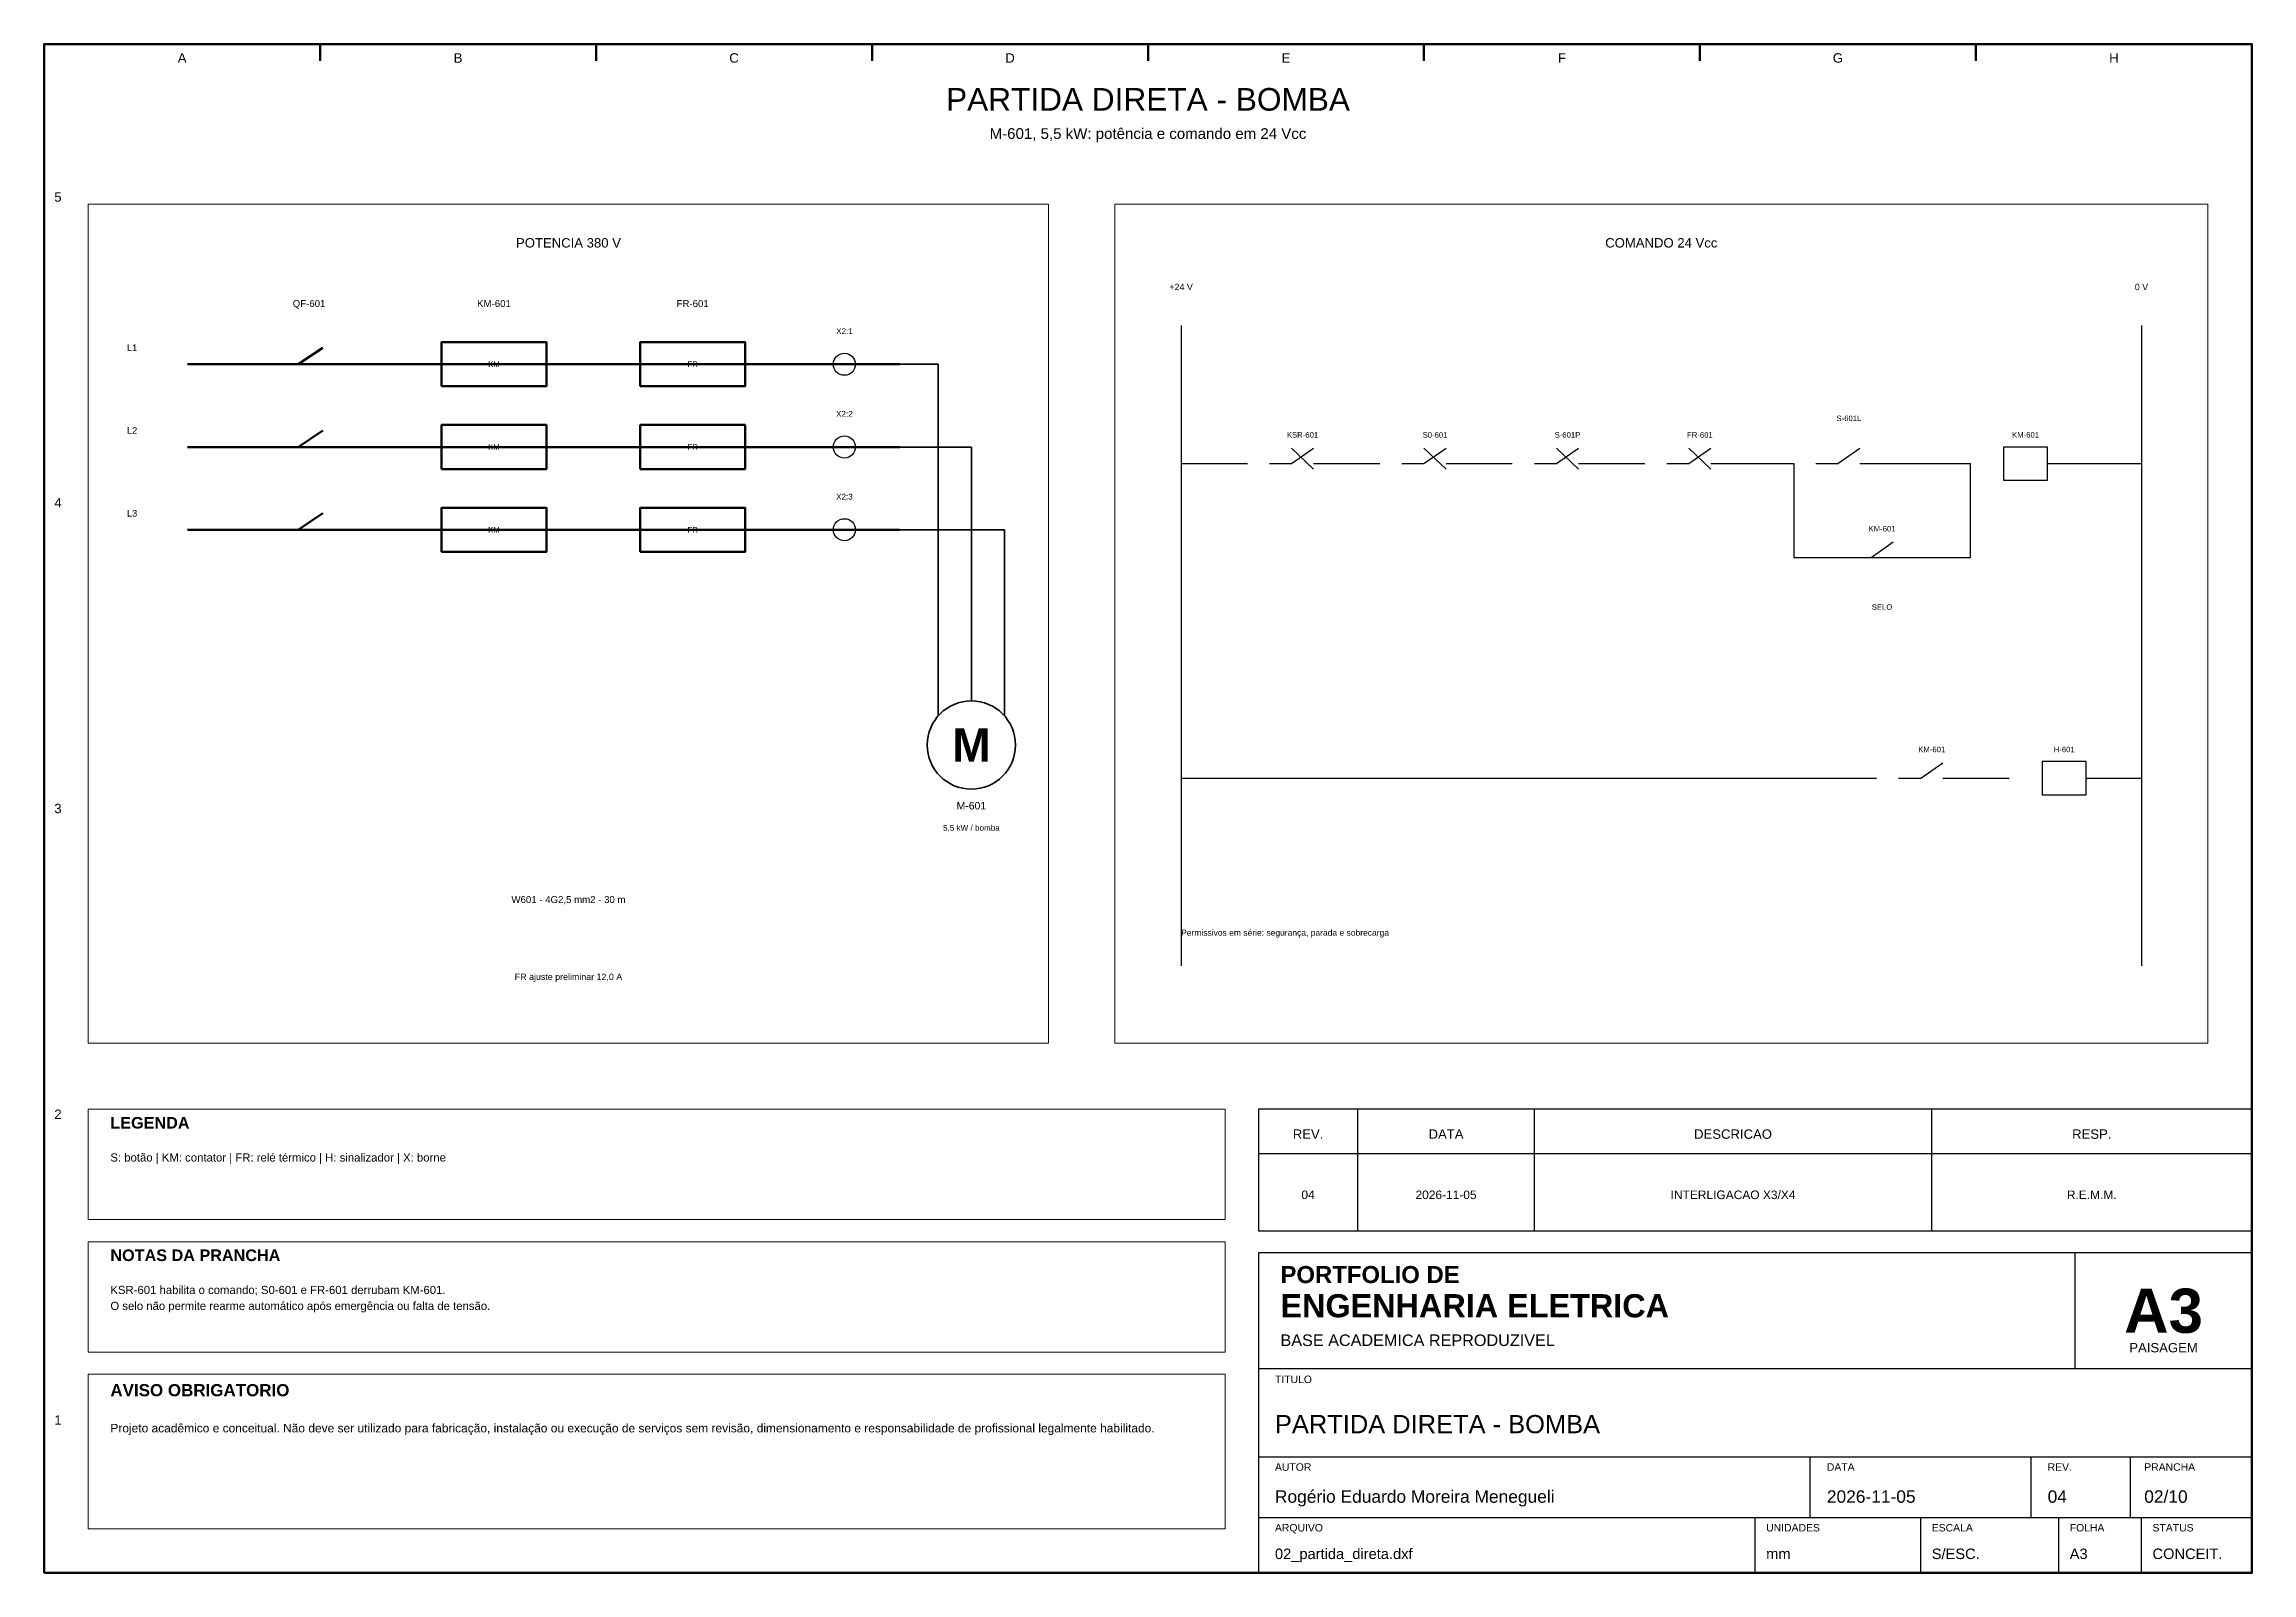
# Model space of a CAD drawing. Header units: millimetres. Extents: x 10 to 410, y 10 to 287.
import ezdxf
from ezdxf.enums import TextEntityAlignment as Align

# ---------------------------------------------------------------- set-up
doc = ezdxf.new("R2010")
doc.units = ezdxf.units.MM
for name, color, linetype, lineweight in [('00_MOLDURA', 7, 'CONTINUOUS', 50), ('01_CARIMBO', 7, 'CONTINUOUS', 25), ('02_TEXTO', 7, 'CONTINUOUS', 18), ('04_EQUIPAMENTOS', 32, 'CONTINUOUS', 35), ('05_POTENCIA', 12, 'CONTINUOUS', 50), ('06_COMANDO', 94, 'CONTINUOUS', 25), ('08_CABOS', 124, 'CONTINUOUS', 35), ('09_BORNES', 145, 'CONTINUOUS', 25), ('12_LEGENDA', 7, 'CONTINUOUS', 18), ('13_NOTAS', 7, 'CONTINUOUS', 18)]:
    doc.layers.add(name, color=color, linetype=linetype, lineweight=lineweight)
doc.styles.add('PORTFOLIO_TEXTO', font='arial.ttf')
doc.styles.add('PORTFOLIO_TITULO', font='arialbd.ttf', dxfattribs={"width": 0.92})

# ---------------------------------------------------------------- blocks, each defined once
blk = doc.blocks.new('CARIMBO_A3')
at = {"layer": '01_CARIMBO'}
for p, q in [((148, 37), (148, 58)), ((0, 37), (180, 37)), ((0, 21), (180, 21)), ((100, 10), (100, 21)), ((140, 10), (140, 21)), ((158, 10), (158, 21)), ((0, 10), (180, 10)), ((90, 0), (90, 10)), ((120, 0), (120, 10)), ((145, 0), (145, 10)), ((160, 0), (160, 10))]:
    blk.add_line(p, q, dxfattribs=at)
blk.add_lwpolyline([(0, 0), (180, 0), (180, 58), (0, 58)], close=True, dxfattribs=at)
at = {"layer": '01_CARIMBO', "style": 'PORTFOLIO_TEXTO'}
for s, p in [('TITULO', (3, 34.4)), ('AUTOR', (3, 18.5)), ('DATA', (103, 18.5)), ('REV.', (143, 18.5)), ('PRANCHA', (160.5, 18.5)), ('ARQUIVO', (3, 7.5)), ('UNIDADES', (92, 7.5)), ('ESCALA', (122, 7.5)), ('FOLHA', (147, 7.5)), ('STATUS', (162, 7.5))]:
    blk.add_text(s, height=1.35, dxfattribs=at).set_placement(p)
at = {"layer": '02_TEXTO'}
for s, height, style, p in [('PORTFOLIO DE', 3.1, 'PORTFOLIO_TITULO', (4, 52.5)), ('ENGENHARIA ELETRICA', 4.2, 'PORTFOLIO_TITULO', (4, 46.3)), ('BASE ACADEMICA REPRODUZIVEL', 2.1, 'PORTFOLIO_TEXTO', (4, 41.1))]:
    blk.add_text(s, height=height, dxfattribs=dict(at, style=style)).set_placement(p)
for s, height, style, p in [('A3', 8, 'PORTFOLIO_TITULO', (164, 47.5)), ('PAISAGEM', 1.7, 'PORTFOLIO_TEXTO', (164, 40.8))]:
    blk.add_text(s, height=height, dxfattribs=dict(at, style=style)).set_placement(p, align=Align.MIDDLE_CENTER)
at = {"layer": '02_TEXTO', "style": 'PORTFOLIO_TEXTO'}
for tag, p, height in [('TITULO', (3, 25.3), 3.3), ('AUTOR', (3, 12.7), 2.25), ('DATA', (103, 12.7), 2.25), ('REVISAO', (143, 12.7), 2.25), ('PRANCHA', (160.5, 12.7), 2.25), ('ARQUIVO', (3, 2.5), 1.9), ('UNIDADES', (92, 2.5), 1.9), ('ESCALA', (122, 2.5), 1.9), ('FOLHA', (147, 2.5), 1.9), ('STATUS', (162, 2.5), 1.9)]:
    blk.add_attdef(tag, p, '', height=height, dxfattribs=at)
blk = doc.blocks.new('SIM_DISJUNTOR')
at = {"layer": '05_POTENCIA'}
for p, q in [((-5, 0), (-2, 0)), ((-2, 0), (2.5, 3)), ((2, 0), (5, 0))]:
    blk.add_line(p, q, dxfattribs=at)
blk = doc.blocks.new('SIM_TERMINAL')
at = {"layer": '09_BORNES'}
blk.add_circle((0, 0), 2, dxfattribs=at)
blk = doc.blocks.new('SIM_MOTOR')
at = {"layer": '04_EQUIPAMENTOS'}
blk.add_circle((0, 0), 4, dxfattribs=at)
at = {"layer": '04_EQUIPAMENTOS', "style": 'PORTFOLIO_TITULO'}
blk.add_text('M', height=3, dxfattribs=at).set_placement((0, 0), align=Align.MIDDLE_CENTER)
blk = doc.blocks.new('P06_CONTATO_NF')
at = {"layer": '06_COMANDO'}
for p, q in [((-6, 0), (-2, 0)), ((-2, 0), (2, 2.8)), ((-2, 2.8), (2, -1)), ((2, 0), (6, 0))]:
    blk.add_line(p, q, dxfattribs=at)
blk = doc.blocks.new('P06_CONTATO_NA')
at = {"layer": '06_COMANDO'}
for p, q in [((-6, 0), (-2, 0)), ((-2, 0), (2, 2.8)), ((2, 0), (6, 0))]:
    blk.add_line(p, q, dxfattribs=at)
blk = doc.blocks.new('P06_BOBINA')
at = {"layer": '06_COMANDO'}
blk.add_lwpolyline([(-4, -3), (4, -3), (4, 3), (-4, 3)], close=True, dxfattribs=at)

msp = doc.modelspace()

# ---------------------------------------------------------------- linework, layer by layer
at = {"layer": '00_MOLDURA'}
for p, q in [((60, 287), (60, 284)), ((110, 287), (110, 284)), ((160, 287), (160, 284)), ((210, 287), (210, 284)), ((260, 287), (260, 284)), ((310, 287), (310, 284)), ((360, 287), (360, 284))]:
    msp.add_line(p, q, dxfattribs=at)
msp.add_lwpolyline([(10, 10), (410, 10), (410, 287), (10, 287)], close=True, dxfattribs=at)
at = {"layer": '01_CARIMBO'}
for p, q in [((248, 72), (248, 94)), ((280, 72), (280, 94)), ((352, 72), (352, 94)), ((230, 86), (410, 86))]:
    msp.add_line(p, q, dxfattribs=at)
msp.add_lwpolyline([(230, 72), (410, 72), (410, 94), (230, 94)], close=True, dxfattribs=at)
at = {"layer": '05_POTENCIA'}
for p, q in [((36, 229), (165, 229)), ((36, 214), (165, 214)), ((36, 199), (165, 199))]:
    msp.add_line(p, q, dxfattribs=at)
for points in [[(82, 225), (101, 225), (101, 233), (82, 233)], [(118, 225), (137, 225), (137, 233), (118, 233)], [(82, 210), (101, 210), (101, 218), (82, 218)], [(118, 210), (137, 210), (137, 218), (118, 218)], [(82, 195), (101, 195), (101, 203), (82, 203)], [(118, 195), (137, 195), (137, 203), (118, 203)]]:
    msp.add_lwpolyline(points, close=True, dxfattribs=at)
at = {"layer": '06_COMANDO'}
for p, q in [((216, 236), (216, 120)), ((390, 236), (390, 120)), ((216, 211), (228, 211)), ((244, 211), (252, 211)), ((268, 211), (276, 211)), ((292, 211), (300, 211)), ((316, 211), (327, 211)), ((327, 211), (327, 194)), ((343, 211), (359, 211)), ((359, 194), (359, 211)), ((373, 211), (390, 211)), ((327, 194), (359, 194)), ((216, 154), (342, 154)), ((358, 154), (366, 154)), ((380, 154), (390, 154))]:
    msp.add_line(p, q, dxfattribs=at)
at = {"layer": '08_CABOS'}
for p, q in [((165, 229), (172, 229)), ((172, 229), (172, 165.3)), ((165, 214), (178, 214)), ((178, 214), (178, 168)), ((165, 199), (184, 199)), ((184, 199), (184, 165.3))]:
    msp.add_line(p, q, dxfattribs=at)
at = {"layer": '12_LEGENDA'}
for points in [[(18, 106), (192, 106), (192, 258), (18, 258)], [(204, 106), (402, 106), (402, 258), (204, 258)], [(18, 74), (224, 74), (224, 94), (18, 94)]]:
    msp.add_lwpolyline(points, close=True, dxfattribs=at)
at = {"layer": '13_NOTAS'}
for points in [[(18, 50), (224, 50), (224, 70), (18, 70)], [(18, 18), (224, 18), (224, 46), (18, 46)]]:
    msp.add_lwpolyline(points, close=True, dxfattribs=at)

# ---------------------------------------------------------------- block references
at = {"layer": '01_CARIMBO'}
msp.add_blockref('CARIMBO_A3', (230, 10), dxfattribs=at).add_auto_attribs({'TITULO': 'PARTIDA DIRETA - BOMBA', 'AUTOR': 'Rogério Eduardo Moreira Menegueli', 'DATA': '2026-11-05', 'REVISAO': '04', 'PRANCHA': '02/10', 'ARQUIVO': '02_partida_direta.dxf', 'UNIDADES': 'mm', 'ESCALA': 'S/ESC.', 'FOLHA': 'A3', 'STATUS': 'CONCEIT.'})
at = {"layer": '04_EQUIPAMENTOS', "xscale": 2, "yscale": 2}
msp.add_blockref('SIM_MOTOR', (178, 160), dxfattribs=at)
at = {"layer": '05_POTENCIA'}
for p in [(58, 229), (58, 214), (58, 199)]:
    msp.add_blockref('SIM_DISJUNTOR', p, dxfattribs=at)
at = {"layer": '06_COMANDO'}
for name, p in [('P06_CONTATO_NF', (238, 211)), ('P06_CONTATO_NF', (262, 211)), ('P06_CONTATO_NF', (286, 211)), ('P06_CONTATO_NF', (310, 211)), ('P06_CONTATO_NA', (337, 211)), ('P06_BOBINA', (369, 211)), ('P06_CONTATO_NA', (343, 194)), ('P06_CONTATO_NA', (352, 154)), ('P06_BOBINA', (376, 154))]:
    msp.add_blockref(name, p, dxfattribs=at)
at = {"layer": '09_BORNES'}
for p in [(155, 229), (155, 214), (155, 199)]:
    msp.add_blockref('SIM_TERMINAL', p, dxfattribs=at)

# ---------------------------------------------------------------- texts
at = {"layer": '00_MOLDURA', "style": 'PORTFOLIO_TEXTO'}
for s, p in [('A', (35, 284.5)), ('B', (85, 284.5)), ('C', (135, 284.5)), ('D', (185, 284.5)), ('E', (235, 284.5)), ('F', (285, 284.5)), ('G', (335, 284.5)), ('H', (385, 284.5)), ('5', (12.5, 259.3)), ('4', (12.5, 203.9)), ('3', (12.5, 148.5)), ('2', (12.5, 93.1)), ('1', (12.5, 37.7))]:
    msp.add_text(s, height=1.7, dxfattribs=at).set_placement(p, align=Align.MIDDLE_CENTER)
at = {"layer": '01_CARIMBO', "style": 'PORTFOLIO_TEXTO'}
for s, p in [('REV.', (239, 89.5)), ('DATA', (264, 89.5)), ('DESCRICAO', (316, 89.5)), ('RESP.', (381, 89.5))]:
    msp.add_text(s, height=1.7, dxfattribs=at).set_placement(p, align=Align.MIDDLE_CENTER)
at = {"layer": '02_TEXTO', "style": 'PORTFOLIO_TEXTO'}
for s, height, p in [('PARTIDA DIRETA - BOMBA', 4.1, (210, 277)), ('M-601, 5,5 kW: potência e comando em 24 Vcc', 1.95, (210, 270.8)), ('5,5 kW / bomba', 1.05, (178, 145)), ('04', 1.55, (239, 78.5)), ('2026-11-05', 1.55, (264, 78.5)), ('INTERLIGACAO X3/X4', 1.55, (316, 78.5)), ('R.E.M.M.', 1.55, (381, 78.5))]:
    msp.add_text(s, height=height, dxfattribs=at).set_placement(p, align=Align.MIDDLE_CENTER)
for s, p in [('L1', (25, 232)), ('L2', (25, 217)), ('L3', (25, 202))]:
    msp.add_text(s, height=1.2, dxfattribs=at).set_placement(p, align=Align.MIDDLE_LEFT)
at = {"layer": '04_EQUIPAMENTOS', "style": 'PORTFOLIO_TEXTO'}
msp.add_text('M-601', height=1.35, dxfattribs=at).set_placement((178, 149), align=Align.MIDDLE_CENTER)
at = {"layer": '05_POTENCIA', "style": 'PORTFOLIO_TEXTO'}
for s, height, p in [('QF-601', 1.25, (58, 240)), ('KM-601', 1.25, (91.5, 240)), ('FR-601', 1.25, (127.5, 240)), ('KM', 1, (91.5, 229)), ('FR', 1, (127.5, 229)), ('KM', 1, (91.5, 214)), ('FR', 1, (127.5, 214)), ('KM', 1, (91.5, 199)), ('FR', 1, (127.5, 199))]:
    msp.add_text(s, height=height, dxfattribs=at).set_placement(p, align=Align.MIDDLE_CENTER)
at = {"layer": '06_COMANDO', "style": 'PORTFOLIO_TEXTO'}
for s, height, p in [('+24 V', 1.15, (216, 243)), ('0 V', 1.15, (390, 243)), ('KSR-601', 1, (238, 216.2)), ('S0-601', 1, (262, 216.2)), ('S-601P', 1, (286, 216.2)), ('FR-601', 1, (310, 216.2)), ('S-601L', 1, (337, 219.2)), ('KM-601', 1, (369, 216.2)), ('KM-601', 1, (343, 199.2)), ('SELO', 1, (343, 185)), ('KM-601', 1, (352, 159.2)), ('H-601', 1, (376, 159.2))]:
    msp.add_text(s, height=height, dxfattribs=at).set_placement(p, align=Align.MIDDLE_CENTER)
at = {"layer": '08_CABOS', "style": 'PORTFOLIO_TEXTO'}
msp.add_text('W601 - 4G2,5 mm2 - 30 m', height=1.25, dxfattribs=at).set_placement((105, 132), align=Align.MIDDLE_CENTER)
at = {"layer": '09_BORNES', "style": 'PORTFOLIO_TEXTO'}
for s, p in [('X2:1', (155, 235)), ('X2:2', (155, 220)), ('X2:3', (155, 205))]:
    msp.add_text(s, height=1.05, dxfattribs=at).set_placement(p, align=Align.MIDDLE_CENTER)
at = {"layer": '12_LEGENDA', "style": 'PORTFOLIO_TEXTO'}
for s, p in [('POTENCIA 380 V', (105, 251)), ('COMANDO 24 Vcc', (303, 251))]:
    msp.add_text(s, height=1.7, dxfattribs=at).set_placement(p, align=Align.MIDDLE_CENTER)
at = {"layer": '12_LEGENDA', "style": 'PORTFOLIO_TITULO'}
msp.add_text('LEGENDA', height=2.1, dxfattribs=at).set_placement((22, 90.5))
at = {"layer": '12_LEGENDA', "insert": (22, 86), "char_height": 1.47, "width": 198, "attachment_point": 1, "line_spacing_factor": 1.18, "style": 'PORTFOLIO_TEXTO'}
msp.add_mtext('S: botão | KM: contator | FR: relé térmico | H: sinalizador | X: borne', dxfattribs=at)
at = {"layer": '13_NOTAS', "style": 'PORTFOLIO_TEXTO'}
msp.add_text('Permissivos em série: segurança, parada e sobrecarga', height=1.1, dxfattribs=at).set_placement((216, 126), align=Align.MIDDLE_LEFT)
msp.add_text('FR ajuste preliminar 12,0 A', height=1.15, dxfattribs=at).set_placement((105, 118), align=Align.MIDDLE_CENTER)
at = {"layer": '13_NOTAS', "style": 'PORTFOLIO_TITULO'}
for s, height, p in [('NOTAS DA PRANCHA', 2.1, (22, 66.5)), ('AVISO OBRIGATORIO', 2.2, (22, 42))]:
    msp.add_text(s, height=height, dxfattribs=at).set_placement(p)
at = {"layer": '13_NOTAS', "width": 198, "attachment_point": 1, "line_spacing_factor": 1.18, "style": 'PORTFOLIO_TEXTO'}
for s, insert, char_height in [('KSR-601 habilita o comando; S0-601 e FR-601 derrubam KM-601.\\PO selo não permite rearme automático após emergência ou falta de tensão.', (22, 62), 1.47), ('Projeto acadêmico e conceitual. Não deve ser utilizado para fabricação, instalação ou execução de serviços sem revisão, dimensionamento e responsabilidade de profissional legalmente habilitado.', (22, 37), 1.55)]:
    msp.add_mtext(s, dxfattribs=dict(at, insert=insert, char_height=char_height))

doc.saveas('drawing.dxf')
